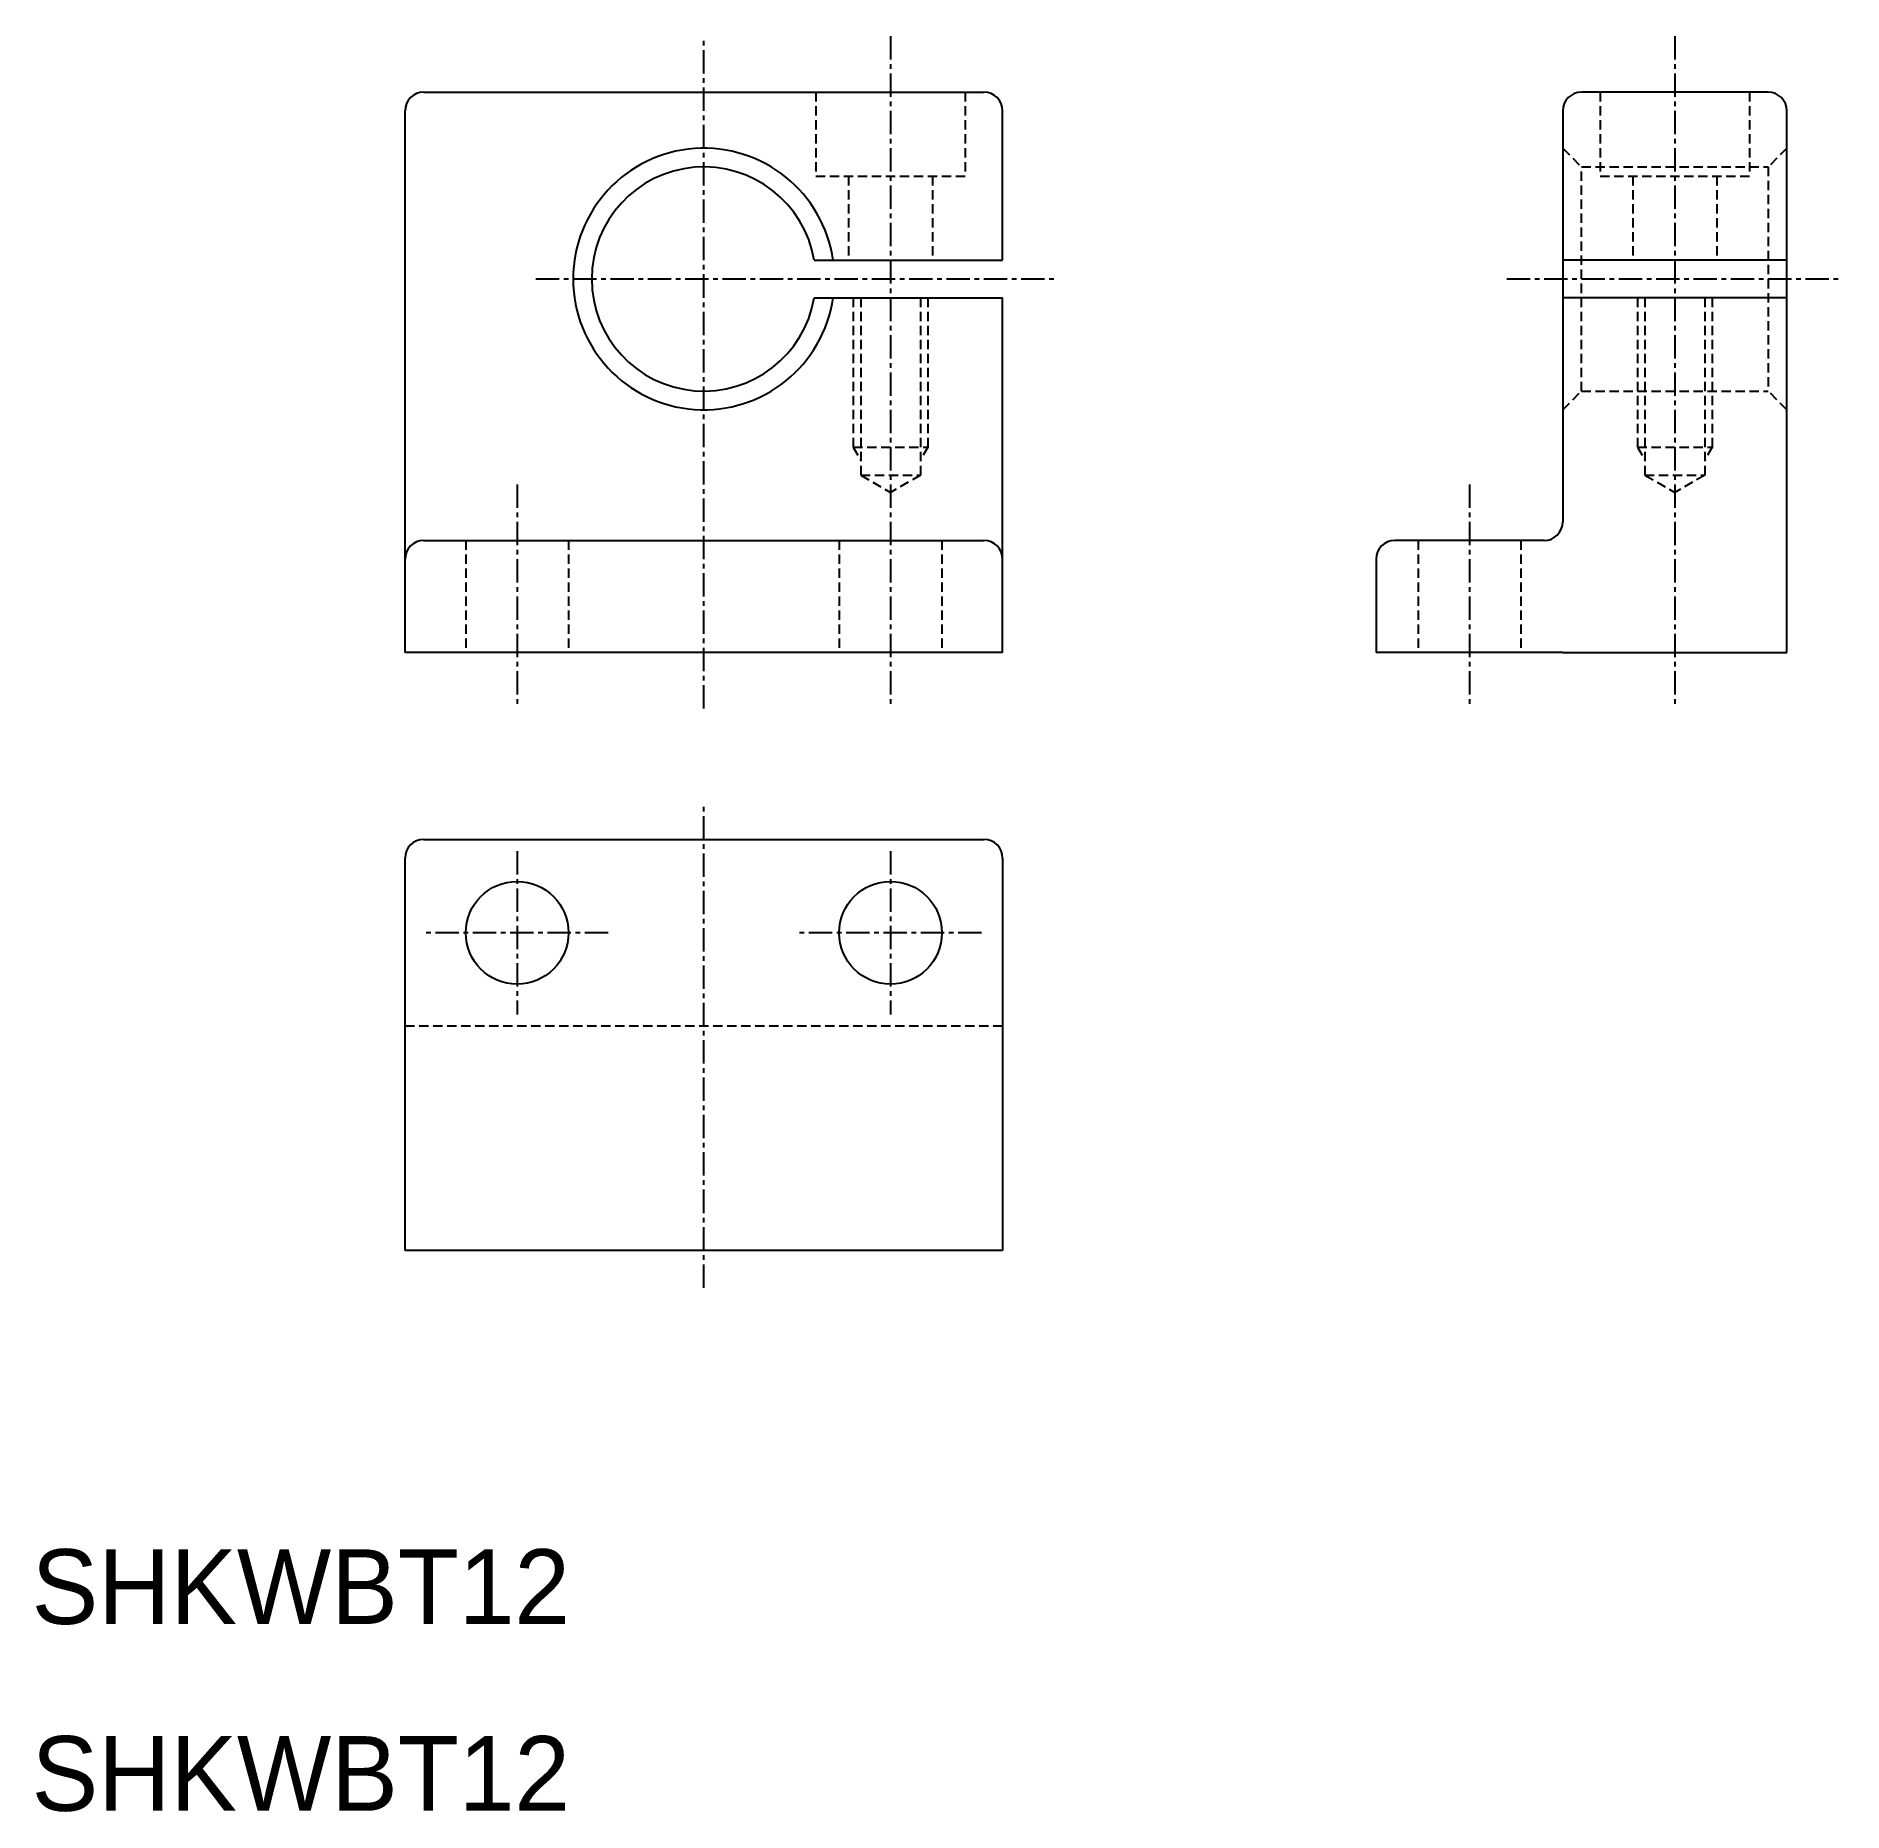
# Model space of a CAD drawing. Extents: x 10.2 to 107, y 9.9 to 105.
import ezdxf

# ---------------------------------------------------------------- set-up
doc = ezdxf.new("R2010")
doc.units = 0
doc.linetypes.add('CENTER', pattern=[2, 1.25, -0.25, 0.25, -0.25])
doc.linetypes.add('DASHED', pattern=[0.75, 0.5, -0.25])
doc.layers.get('0').update_dxf_attribs({"linetype": 'CONTINUOUS'})
doc.layers.add('CENTER', color=1, linetype='CENTER')

msp = doc.modelspace()

# ---------------------------------------------------------------- linework, layer by layer
at = {"color": 7, "linetype": 'CONTINUOUS'}
for p, q in [((31, 102), (46, 102)), ((46, 102), (61, 102)), ((103, 102), (93, 102)), ((30, 72), (30, 101)), ((62, 93), (62, 101)), ((92, 101), (92, 79)), ((104, 72), (104, 101)), ((51.916, 93), (62, 93)), ((104, 93), (92, 93)), ((51.916, 91), (62, 91)), ((62, 72), (62, 91)), ((104, 91), (92, 91)), ((31, 78), (61, 78)), ((91, 78), (83, 78)), ((82, 77), (82, 72)), ((62, 72), (30, 72)), ((92, 72), (82, 72)), ((92, 72), (104, 72)), ((31, 62), (61, 62)), ((30, 40), (30, 61)), ((62, 61), (62, 40)), ((62, 40), (30, 40))]:
    msp.add_line(p, q, dxfattribs=at)
at = {"color": 3, "linetype": 'DASHED'}
for p, q in [((52, 102), (52, 97.5)), ((60, 102), (60, 97.5)), ((94, 102), (94, 97.5)), ((102, 102), (102, 97.5)), ((92, 99), (93, 98)), ((104, 99), (103, 98)), ((93, 98), (103, 98)), ((93, 86), (93, 98)), ((103, 98), (103, 86)), ((52, 97.5), (60, 97.5)), ((53.75, 97.5), (53.75, 93)), ((58.25, 97.5), (58.25, 93)), ((94, 97.5), (102, 97.5)), ((95.75, 97.5), (95.75, 93)), ((100.25, 97.5), (100.25, 93)), ((54, 91), (54, 83)), ((54.4, 91), (54.4, 81.5)), ((57.6, 91), (57.6, 81.5)), ((58, 91), (58, 83)), ((96, 91), (96, 83)), ((96.4, 91), (96.4, 81.5)), ((99.6, 91), (99.6, 81.5)), ((100, 91), (100, 83)), ((92, 85), (93, 86)), ((93, 86), (103, 86)), ((104, 85), (103, 86)), ((54, 83), (54.4, 82.307)), ((54, 83), (58, 83)), ((58, 83), (57.6, 82.307)), ((96, 83), (96.4, 82.307)), ((96, 83), (100, 83)), ((100, 83), (99.6, 82.307)), ((54.4, 81.5), (57.6, 81.5)), ((54.4, 81.5), (56, 80.576)), ((57.6, 81.5), (56, 80.576)), ((96.4, 81.5), (99.6, 81.5)), ((96.4, 81.5), (98, 80.576)), ((99.6, 81.5), (98, 80.576)), ((33.25, 78), (33.25, 72)), ((38.75, 78), (38.75, 72)), ((53.25, 78), (53.25, 72)), ((58.75, 78), (58.75, 72)), ((84.25, 78), (84.25, 72)), ((89.75, 78), (89.75, 72)), ((62, 52), (30, 52))]:
    msp.add_line(p, q, dxfattribs=at)
at = {"color": 7, "linetype": 'CONTINUOUS'}
for centre in [(36, 57), (56, 57)]:
    msp.add_circle(centre, 2.75, dxfattribs=at)
for centre, radius, start, end in [((31, 101), 1, 90, 180), ((61, 101), 1, 0, 90), ((93, 101), 1, 90, 180), ((103, 101), 1, 0, 90), ((46, 92), 7, 8.21321, 351.78679), ((46, 92), 6, 9.59407, 350.40593), ((91, 79), 1, 270, 0), ((31, 77), 1, 90, 180), ((61, 77), 1, 0, 90), ((83, 77), 1, 90, 180), ((31, 61), 1, 90, 180), ((61, 61), 1, 0, 90)]:
    msp.add_arc(centre, radius, start, end, dxfattribs=at)
at = {"layer": 'CENTER', "color": 1, "linetype": 'CENTER'}
for p, q in [((46, 69), (46, 105)), ((56, 105), (56, 69)), ((98, 105), (98, 69)), ((37, 92), (65, 92)), ((89, 92), (107, 92)), ((36, 81), (36, 69)), ((87, 81), (87, 69)), ((46, 38), (46, 64)), ((36, 61.375), (36, 52.625)), ((56, 61.375), (56, 52.625)), ((40.875, 57), (31.125, 57)), ((60.875, 57), (51.125, 57))]:
    msp.add_line(p, q, dxfattribs=at)

# ---------------------------------------------------------------- texts
at = {"color": 7, "linetype": 'CONTINUOUS'}
for p in [(10, 20), (10, 10)]:
    msp.add_text('SHKWBT12', height=4, dxfattribs=at).set_placement(p)

doc.saveas('drawing.dxf')
